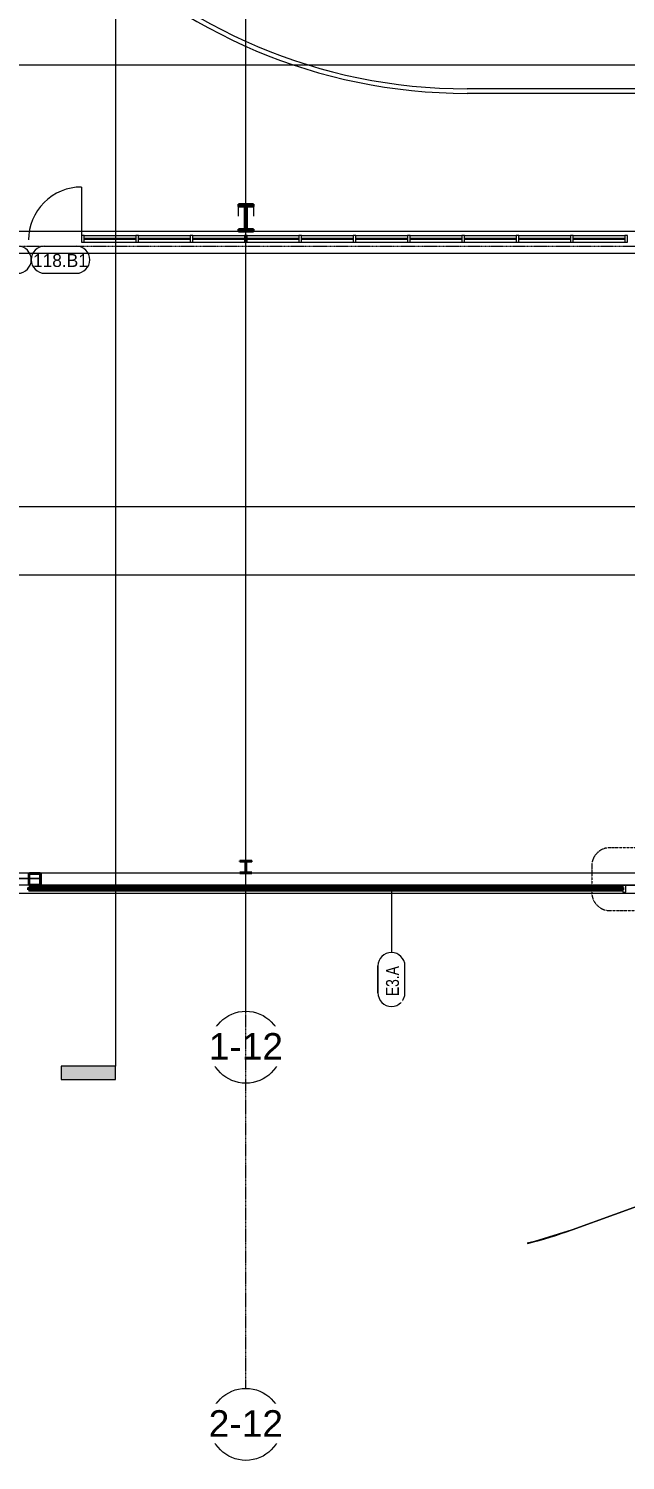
# Model space of a CAD drawing. Header units: inches. Extents: x 21592 to 24810, y -23179 to -20467.
# Drawn here: x 22941 to 23339, y -23179 to -22224 of the extents above; entities that cross this region are included whole.
import ezdxf

# ---------------------------------------------------------------- set-up
doc = ezdxf.new("R2010")
doc.units = ezdxf.units.IN
doc.header["$MEASUREMENT"] = 0
doc.linetypes.add('Dash Dot 3_16_', pattern=[0.3125, 0.1875, -0.0625, 0, -0.0625])
doc.linetypes.add('Grid Line 1_2_', pattern=[0.875, 0.5, -0.125, 0.125, -0.125])
for name, color, linetype, lineweight in [('A-ANNO-SYMB', 150, 'Continuous', 9), ('A-DOOR', 31, 'Continuous', 13), ('A-DOOR-IDEN', 31, 'Continuous', 9), ('A-FLOR', 192, 'Continuous', 13), ('A-FLOR-HRAL', 11, 'Continuous', 9), ('A-GLAZ-CURT', 52, 'Continuous', 9), ('A-GLAZ-CWMG', 51, 'Continuous', 9), ('A-WALL', 113, 'Continuous', 13), ('A-WALL-IDEN', 211, 'Continuous', 9), ('A-WALL-PATT', 111, 'Continuous', 50), ('C-TOPO', 7, 'Continuous', 9), ('Conc', 7, 'Continuous', 20), ('G-ANNO-SYMB', 111, 'Continuous', 9), ('L-SITE-WALL', 31, 'Continuous', 13), ('S-BEAM', 12, 'Continuous', 9), ('S-COLS', 52, 'Continuous', 9), ('S-GRID', 1, 'Continuous', 9), ('S-GRID-IDEN', 1, 'Continuous', 9)]:
    doc.layers.add(name, color=color, linetype=linetype, lineweight=lineweight)
doc.styles.add('Arial', font='arial.ttf', dxfattribs={"height": 17.703593})
doc.styles.add('Century Gothic', font='GOTHIC.TTF', dxfattribs={"height": 8.622671})
doc.styles.add('Century Gothic_1', font='GOTHIC.TTF', dxfattribs={"width": 0.8, "height": 8.622671})
pattern_1 = [(225, (23085.89, -22360.053), (9.503515, -9.503515), []), (225, (23085.89, -22374.453), (9.503515, -9.503515), [])]

# ---------------------------------------------------------------- blocks, each defined once
blk = doc.blocks.new('Struct_Xcel_Sports Complex_rvt-1-Enlarged First Floor Plan _West_')
at = {"layer": 'A-FLOR', "color": 10}
for p, q in [((22941.27, -22790.8), (22810.7, -22790.8)), ((22948.92, -22790.8), (22941.61, -22790.8)), ((22949.77, -22790.8), (22949.27, -22790.8))]:
    blk.add_line(p, q, dxfattribs=at)
at = {"layer": 'L-SITE-WALL', "color": 10}
for p, q in [((22810.7, -22790.8), (22941.27, -22790.8)), ((22941.61, -22790.8), (22948.92, -22790.8)), ((22949.27, -22790.8), (22949.77, -22790.8)), ((23337.08, -22798.8), (22941.04, -22798.8))]:
    blk.add_line(p, q, dxfattribs=at)
blk = doc.blocks.new('W-Wide Flange-Column - B2_E-1389165-Enlarged First Floor Plan _West_')
at = {"layer": 'S-COLS'}
h = blk.add_hatch(dxfattribs=at)
h.set_pattern_fill('FP_1', color=256, style=0, pattern_type=2)
h.set_pattern_definition([(225, (23085.89, -22783.178), (9.503515, -9.503515), []), (225, (23085.89, -22797.578), (9.503515, -9.503515), [])])
h.paths.add_polyline_path([(-4, 4.13), (-4, 3.69), (-0.84, 3.69), (-0.35, 3.49), (-0.14, 3), (-0.14, -3), (-0.35, -3.49), (-0.84, -3.69), (-4, -3.69), (-4, -4.12), (4, -4.12), (4, -3.69), (0.84, -3.69), (0.35, -3.49), (0.14, -3), (0.14, 3), (0.35, 3.49), (0.84, 3.69), (4, 3.69), (4, 4.13)], flags=0)
at = {"layer": 'S-COLS', "lineweight": 30}
for p, q in [((4, 4.13), (-4, 4.13)), ((-4, 4.13), (-4, 3.69)), ((-4, 3.69), (-0.84, 3.69)), ((-0.14, 3), (-0.14, -3)), ((0.14, -3), (0.14, 3)), ((0.84, 3.69), (4, 3.69)), ((4, 3.69), (4, 4.13)), ((-0.84, -3.69), (-4, -3.69)), ((-4, -3.69), (-4, -4.12)), ((-4, -4.12), (4, -4.12)), ((4, -3.69), (0.84, -3.69)), ((4, -4.12), (4, -3.69))]:
    blk.add_line(p, q, dxfattribs=at)
for centre, start, end in [((-0.84, 3), 0, 90), ((0.84, 3), 90, 180), ((-0.84, -3), 270, 0), ((0.84, -3), 180, 270)]:
    blk.add_arc(centre, 0.691, start, end, dxfattribs=at)
blk = doc.blocks.new('Rectangular Mullion - Profile_Polycarbonate_Lower-1275842-Enlarged First Floor Plan _West_')
at = {"layer": 'A-GLAZ-CWMG'}
for p, q in [((22944.89, -22796.55), (23333.21, -22796.55)), ((22944.89, -22798.48), (22944.89, -22796.91)), ((22944.89, -22796.91), (23333.21, -22796.91)), ((22944.89, -22798.55), (22944.89, -22798.48)), ((22944.89, -22798.68), (22944.89, -22798.55)), ((22944.89, -22798.55), (23333.21, -22798.55)), ((22944.89, -22798.68), (23333.21, -22798.68)), ((23333.21, -22796.91), (23333.21, -22798.48)), ((23333.21, -22798.48), (23333.21, -22798.55)), ((23333.21, -22798.55), (23333.21, -22798.68))]:
    blk.add_line(p, q, dxfattribs=at)
blk = doc.blocks.new('Rectangular Mullion - Profile_Polycarbonate_Upper and left-1184084-Enlarged First Floor Plan _West_')
at = {"layer": 'A-GLAZ-CWMG', "lineweight": 20}
for p, q in [((-3.622, 1.141125), (0, 1.141125)), ((-3.622, 0.787125), (-3.622, 1.141125)), ((-3.372, 0.787125), (-3.622, 0.787125)), ((-0.0625, 1.078625), (-3.5595, 1.078625)), ((-3.5595, 1.078625), (-3.5595, 0.849625)), ((-3.5595, 0.849625), (-3.372, 0.849625)), ((-3.372, 0.849625), (-3.372, 0.787125)), ((-0.0625, -0.922375), (-0.0625, 1.078625)), ((0, 1.141125), (0, -0.984875)), ((-2.834, -0.984875), (-2.834, -0.859875)), ((-2.834, -0.859875), (-2.7715, -0.859875)), ((0, -0.984875), (-2.834, -0.984875)), ((-2.7715, -0.859875), (-2.7715, -0.922375)), ((-2.7715, -0.922375), (-0.0625, -0.922375))]:
    blk.add_line(p, q, dxfattribs=at)
blk = doc.blocks.new('Rectangular Mullion - Profile_Polycarbonate_right-1184085-Enlarged First Floor Plan _West_')
at = {"layer": 'A-GLAZ-CWMG', "lineweight": 20}
for p, q in [((0, 1.141125), (-3.622, 1.141125)), ((-3.622, 1.141125), (-3.622, 0.787125)), ((-3.622, 0.787125), (-3.372, 0.787125)), ((-3.5595, 0.849625), (-3.5595, 1.078625)), ((-3.5595, 1.078625), (-0.0625, 1.078625)), ((-3.372, 0.849625), (-3.5595, 0.849625)), ((-3.372, 0.787125), (-3.372, 0.849625)), ((-0.0625, 1.078625), (-0.0625, -0.922375)), ((0, -0.984875), (0, 1.141125)), ((-2.7715, -0.859875), (-2.834, -0.859875)), ((-2.834, -0.859875), (-2.834, -0.984875)), ((-2.834, -0.984875), (0, -0.984875)), ((-2.7715, -0.922375), (-2.7715, -0.859875)), ((-0.0625, -0.922375), (-2.7715, -0.922375))]:
    blk.add_line(p, q, dxfattribs=at)
blk = doc.blocks.new('Top Rail Type - Top Rail_Internal_-939601-Enlarged First Floor Plan _West_')
at = {"layer": 'A-FLOR-HRAL'}
for p, q in [((24243.39, -22264.53), (23233.26, -22264.53)), ((24243.39, -22267.58), (23233.26, -22267.58))]:
    blk.add_line(p, q, dxfattribs=at)
for radius in [361.52, 358.48]:
    blk.add_arc((23233.26, -21906.05), radius, 180, 270, dxfattribs=at)
blk = doc.blocks.new('columns and girder2 - one-V18-Enlarged First Floor Plan _West_')
at = {"layer": 'S-BEAM'}
h = blk.add_hatch(dxfattribs=at)
h.set_pattern_fill('FP_23', color=256, style=0, pattern_type=2)
h.set_pattern_definition(pattern_1)
h.paths.add_polyline_path([(-5, -0.5), (-5, -2), (5, -2), (5, -0.5)], flags=0)
h.paths.add_polyline_path([(-5, -17.03), (-5, -18.55), (5, -18.55), (5, -17.03)], flags=0)
h.paths.add_polyline_path([(5, -1204.89), (-5, -1204.89), (-5, -1206.4), (5, -1206.4)], flags=0)
h.paths.add_polyline_path([(5, -1224.25), (-5, -1224.25), (-5, -1225), (5, -1225)], flags=0)
h = blk.add_hatch(dxfattribs=at)
h.set_pattern_fill('FP_23', color=256, style=0, pattern_type=2)
h.set_pattern_definition(pattern_1)
h.paths.add_polyline_path([(0.62, -2), (-0.63, -2), (-0.63, -17.03), (0.62, -17.03)], flags=0)
h.paths.add_polyline_path([(-0.63, -1206.4), (-0.63, -1224.25), (0.62, -1224.25), (0.62, -1206.4)], flags=0)
at = {"layer": 'S-BEAM', "lineweight": 30}
for p, q in [((5, -0.5), (-5, -0.5)), ((-5, -0.5), (-5, -2)), ((-5, -2), (5, -2)), ((0.62, -2), (-0.63, -2)), ((-0.63, -2), (-0.63, -17.03)), ((0.62, -17.03), (0.62, -2)), ((5, -2), (5, -0.5)), ((5, -17.03), (-5, -17.03)), ((-5, -17.03), (-5, -18.55)), ((-5, -18.55), (5, -18.55)), ((-0.63, -17.03), (0.62, -17.03)), ((5, -18.55), (5, -17.03))]:
    blk.add_line(p, q, dxfattribs=at)
at = {"layer": 'S-BEAM'}
for p, q in [((-5, -17.03), (-5, -10.69)), ((5, -10.69), (5, -17.03))]:
    blk.add_line(p, q, dxfattribs=at)
blk = doc.blocks.new('Rectangular Mullion - Exterior 2_ x 4_5_-1142353-Enlarged First Floor Plan _West_')
at = {"layer": 'A-GLAZ-CWMG', "lineweight": 20}
for p, q in [((0, 1.5), (-2, 1.5)), ((-2, 1.5), (-2, -3)), ((0, -3), (0, 1.5)), ((-2, -3), (0, -3))]:
    blk.add_line(p, q, dxfattribs=at)
blk = doc.blocks.new('System Panel - Interior Glazing-1220293-Enlarged First Floor Plan _West_')
at = {"layer": 'A-GLAZ-CURT', "lineweight": 13}
for p, q in [((17.21875, -0.5625), (-17.21875, -0.5625)), ((-17.21875, -0.5625), (-17.21875, -0.9375)), ((-17.21875, -0.9375), (17.21875, -0.9375)), ((17.21875, -0.9375), (17.21875, -0.5625))]:
    blk.add_line(p, q, dxfattribs=at)
blk = doc.blocks.new('Door_Single_Storefront - one-1371405-Enlarged First Floor Plan _West_')
at = {"layer": 'A-DOOR'}
blk.add_line((-17.65625, -35.3125), (-17.65625, 0), dxfattribs=at)
blk.add_arc((-17.65625, 0), 35.3125, 270, 0, dxfattribs=at)
blk = doc.blocks.new('Rectangular Mullion - Interior 1_75_ x 4_5_-V22-Enlarged First Floor Plan _West_')
at = {"layer": 'A-GLAZ-CWMG'}
for p, q in [((24172.39, -22362.3), (24206.83, -22362.3)), ((24172.39, -22366.8), (24206.83, -22366.8))]:
    blk.add_line(p, q, dxfattribs=at)
blk = doc.blocks.new('Rectangular Mullion - Interior 1_75_ x 4_5_-1305206-Enlarged First Floor Plan _West_')
at = {"layer": 'A-GLAZ-CWMG'}
for p, q in [((24136.2, -22362.3), (24170.64, -22362.3)), ((24136.2, -22366.8), (24170.64, -22366.8))]:
    blk.add_line(p, q, dxfattribs=at)
blk = doc.blocks.new('Rectangular Mullion - Interior 1_75_ x 4_5_-1220290-Enlarged First Floor Plan _West_')
at = {"layer": 'A-GLAZ-CWMG', "lineweight": 20}
for p, q in [((-0.875, 3), (0.875, 3)), ((-0.875, -1.5), (-0.875, 3)), ((0.875, 3), (0.875, -1.5)), ((0.875, -1.5), (-0.875, -1.5))]:
    blk.add_line(p, q, dxfattribs=at)
blk = doc.blocks.new('Girt_C - 8_D-1405511-Enlarged First Floor Plan _West_')
at = {"layer": 'S-BEAM'}
for p, q in [((23081.89, -22787.3), (22949.77, -22787.3)), ((22949.77, -22787.49), (22949.77, -22787.3)), ((22949.77, -22795.12), (22949.77, -22787.49)), ((22949.77, -22795.3), (22949.77, -22795.12)), ((23371.39, -22787.3), (23089.89, -22787.3)), ((22949.77, -22795.3), (23375.52, -22795.3))]:
    blk.add_line(p, q, dxfattribs=at)
blk = doc.blocks.new('Grid - Grid Head - Circle-14747-Enlarged First Floor Plan _West_')
at = {"layer": 'S-GRID-IDEN'}
blk.add_circle((0, 0), 0.25, dxfattribs=at)
blk = doc.blocks.new('Section - 3_32_ x 3_8_-18514-Enlarged First Floor Plan _West_')
at = {"layer": 'G-ANNO-SYMB'}
blk.add_hatch(color=256, dxfattribs=at).paths.add_polyline_path([(0, 0.375), (0, 0), (-0.09375, 0), (-0.09375, 0.375)], flags=0)
for p, q in [((0, 0.375), (-0.09375, 0.375)), ((-0.09375, 0.375), (-0.09375, 0)), ((0, 0), (0, 0.375)), ((-0.09375, 0), (0, 0))]:
    blk.add_line(p, q, dxfattribs=at)
blk = doc.blocks.new('Door Tag - Door Tag-4658-Enlarged First Floor Plan _West_')
at = {"layer": 'A-DOOR-IDEN', "color": 153}
for p, q in [((-0.109375, 0.09375), (0.109375, 0.09375)), ((-0.109375, -0.09375), (0.109375, -0.09375))]:
    blk.add_line(p, q, dxfattribs=at)
for centre, start, end in [((-0.109375, 0), 90, 270), ((0.109375, 0), 270, 90)]:
    blk.add_arc(centre, 0.09375, start, end, dxfattribs=at)
blk = doc.blocks.new('Wall Tag - 1_4_-1369832-Enlarged First Floor Plan _West_')
at = {"layer": 'A-WALL-IDEN', "color": 153}
for p, q in [((-0.0822, 0.0968), (0.1053, 0.0968)), ((0.1053, 0.0968), (-0.0822, 0.0968)), ((-0.0822, -0.0907), (0.1053, -0.0907)), ((-0.0822, -0.0907), (0.1053, -0.0907))]:
    blk.add_line(p, q, dxfattribs=at)
for centre, start, end in [((-0.0822, 0.0031), 90, 270), ((-0.0822, 0.0031), 90, 270), ((0.1053, 0.0031), 270, 90), ((0.1053, 0.0031), 270, 90)]:
    blk.add_arc(centre, 0.0937, start, end, dxfattribs=at)

msp = doc.modelspace()

# ---------------------------------------------------------------- hatches: boundary and pattern name
at = {"layer": 'A-WALL-PATT', "lineweight": 9, "transparency": 33554649}
msp.add_hatch(color=256, dxfattribs=at).paths.add_polyline_path([(23274.57309, -22798.48034), (23336.76523, -22798.48034), (23336.76523, -22796.90554), (22941.32773, -22796.90554), (22941.32773, -22798.48034), (23126.33709, -22798.48034)], flags=0)
at = {"layer": 'S-COLS'}
h = msp.add_hatch(dxfattribs=at)
h.set_pattern_fill('FP_6', color=256, style=0, pattern_type=2)
h.set_pattern_definition([(45, (0, 0), (-9.503515, 9.503515), []), (45, (0, 14.4), (-9.503515, 9.503515), [])])
h.paths.add_polyline_path([(22948.56723, -22795.30281), (22949.06079, -22795.09837), (22949.26523, -22794.60481), (22949.26523, -22788.00081), (22949.06079, -22787.50725), (22948.56723, -22787.30281), (22941.96323, -22787.30281), (22941.46966, -22787.50725), (22941.26523, -22788.00081), (22941.26523, -22794.60481), (22941.46966, -22795.09837), (22941.96323, -22795.30281)], flags=0)
h.paths.add_polyline_path([(22941.96323, -22794.95381), (22941.71645, -22794.85159), (22941.61423, -22794.60481), (22941.61423, -22788.00081), (22941.71645, -22787.75403), (22941.96323, -22787.65181), (22948.56723, -22787.65181), (22948.81401, -22787.75403), (22948.91623, -22788.00081), (22948.91623, -22794.60481), (22948.81401, -22794.85159), (22948.56723, -22794.95381)], flags=0)

# ---------------------------------------------------------------- linework, layer by layer
at = {"layer": 'A-ANNO-SYMB', "linetype": 'Dash Dot 3_16_'}
for p, q in [((23385.16912, -22770.32754), (23328.35335, -22770.32754)), ((23316.35335, -22782.32754), (23316.35335, -22800.2048)), ((23328.35335, -22812.2048), (23385.16912, -22812.2048))]:
    msp.add_line(p, q, dxfattribs=at)
for centre, start, end in [((23328.35335, -22782.32754), 90, 180), ((23328.35335, -22800.2048), 180, 270)]:
    msp.add_arc(centre, 12, start, end, dxfattribs=at)
at = {"layer": 'A-WALL', "lineweight": 50}
for p, q in [((23336.76523, -22796.90554), (22941.32773, -22796.90554)), ((22941.32773, -22796.90554), (22941.32773, -22798.48034)), ((22941.32773, -22798.48034), (23336.76523, -22798.48034)), ((23336.76523, -22798.48034), (23336.76523, -22796.90554))]:
    msp.add_line(p, q, dxfattribs=at)
at = {"layer": 'A-WALL-IDEN', "color": 153}
msp.add_line((23182.88785, -22797.69294), (23182.88785, -22840.08826), dxfattribs=at)
at = {"layer": 'C-TOPO'}
for p, q in [((23303.21338, -23024.99268), (23607.32373, -22914.30615)), ((23607.32373, -22914.30615), (23303.21338, -23024.99268)), ((23273.36197, -23033.94779), (23278.25391, -23032.86328)), ((23278.25391, -23032.86328), (23273.36197, -23033.94779)), ((23278.25391, -23032.86328), (23303.21338, -23024.99268)), ((23303.21338, -23024.99268), (23278.25391, -23032.86328))]:
    msp.add_line(p, q, dxfattribs=at)
at = {"layer": 'Conc'}
msp.add_line((23303.21376, -23024.99334), (23607.32431, -22914.30615), dxfattribs=at)
msp.add_arc((23200.60772, -22743.08555), 300, 284.12851959, 290, dxfattribs=at)
at = {"layer": 'G-ANNO-SYMB'}
for p, q in [((22998.96338, -21010.08493), (22998.96338, -22915.84748)), ((24577.98286, -22248.83309), (22003.89418, -22248.83309)), ((24581.52474, -22374.35697), (21997.29287, -22374.35697)), ((24577.89246, -22588.63029), (21993.6606, -22588.63029))]:
    msp.add_line(p, q, dxfattribs=at)
at = {"layer": 'L-SITE-WALL'}
for p, q in [((24312.22509, -22800.80281), (22652.40428, -22800.80281)), ((22941.04209, -22798.80281), (23337.07773, -22798.80281))]:
    msp.add_line(p, q, dxfattribs=at)
at = {"layer": 'S-COLS', "lineweight": 30}
for p, q in [((22941.26523, -22788.00081), (22941.26523, -22794.60481)), ((22941.61423, -22794.60481), (22941.61423, -22788.00081)), ((22948.56723, -22787.30281), (22941.96323, -22787.30281)), ((22941.96323, -22787.65181), (22948.56723, -22787.65181)), ((22948.56723, -22794.95381), (22941.96323, -22794.95381)), ((22948.91623, -22788.00081), (22948.91623, -22794.60481)), ((22949.26523, -22794.60481), (22949.26523, -22788.00081)), ((22941.96323, -22795.30281), (22948.56723, -22795.30281))]:
    msp.add_line(p, q, dxfattribs=at)
for centre, radius, start, end in [((22941.96323, -22788.00081), 0.698, 90, 180), ((22941.96323, -22794.60481), 0.698, 180, 270), ((22941.96323, -22788.00081), 0.349, 90, 180), ((22941.96323, -22794.60481), 0.349, 180, 270), ((22948.56723, -22788.00081), 0.698, 0, 90), ((22948.56723, -22788.00081), 0.349, 0, 90), ((22948.56723, -22794.60481), 0.698, 270, 0), ((22948.56723, -22794.60481), 0.349, 270, 0)]:
    msp.add_arc(centre, radius, start, end, dxfattribs=at)
at = {"layer": 'S-GRID', "linetype": 'Grid Line 1_2_'}
for p, q in [((23085.89023, -22879.30281), (23085.89023, -20713.12653)), ((24588.97484, -22359.55281), (22653.5125, -22359.55281)), ((24742.78907, -22359.55281), (22737.5125, -22359.55281)), ((24694.78907, -22369.55281), (22737.5125, -22369.55281)), ((24479.10753, -22543.05281), (21657.56096, -22543.05281)), ((24588.97484, -22543.05281), (21790.20666, -22543.05281)), ((24479.10753, -22787.30281), (21657.56096, -22787.30281)), ((24588.97484, -22787.30281), (21790.20666, -22787.30281)), ((24431.10753, -22795.30281), (21705.56096, -22795.30281)), ((24540.97484, -22795.30281), (21852.86259, -22795.30281))]:
    msp.add_line(p, q, dxfattribs=at)

# ---------------------------------------------------------------- block references
at = {"lineweight": 5}
msp.add_blockref('Struct_Xcel_Sports Complex_rvt-1-Enlarged First Floor Plan _West_', (0, 0), dxfattribs=at)
at = {"layer": 'A-DOOR', "rotation": 180}
msp.add_blockref('Door_Single_Storefront - one-1371405-Enlarged First Floor Plan _West_', (22958.79648, -22365.30281), dxfattribs=at)
at = {"layer": 'A-DOOR-IDEN', "color": 153, "xscale": 95.99999999999994, "yscale": 95.99999999999994, "zscale": 95.99999999999994}
for p in [(22923.4649, -22378.4872), (22962.4349, -22378.4872)]:
    msp.add_blockref('Door Tag - Door Tag-4658-Enlarged First Floor Plan _West_', p, dxfattribs=at)
at = {"layer": 'A-FLOR-HRAL'}
msp.add_blockref('Top Rail Type - Top Rail_Internal_-939601-Enlarged First Floor Plan _West_', (0, 0), dxfattribs=at)
at = {"layer": 'A-GLAZ-CURT', "rotation": 180}
for p in [(22995.42148, -22365.30281), (23031.60898, -22365.30281), (23067.79648, -22365.30281), (23103.98398, -22365.30281), (23140.17148, -22365.30281), (23176.35898, -22365.30281), (23212.54648, -22365.30281), (23248.73398, -22365.30281), (23284.92148, -22365.30281), (23321.10898, -22365.30281)]:
    msp.add_blockref('System Panel - Interior Glazing-1220293-Enlarged First Floor Plan _West_', p, dxfattribs=at)
at = {"layer": 'A-GLAZ-CWMG', "extrusion": (0, 0, -1)}
for name, p in [('Rectangular Mullion - Interior 1_75_ x 4_5_-1220290-Enlarged First Floor Plan _West_', (-22977.32773, -22365.30281)), ('Rectangular Mullion - Interior 1_75_ x 4_5_-1220290-Enlarged First Floor Plan _West_', (-23013.51523, -22365.30281)), ('Rectangular Mullion - Interior 1_75_ x 4_5_-1220290-Enlarged First Floor Plan _West_', (-23049.70273, -22365.30281)), ('Rectangular Mullion - Interior 1_75_ x 4_5_-1220290-Enlarged First Floor Plan _West_', (-23085.89023, -22365.30281)), ('Rectangular Mullion - Interior 1_75_ x 4_5_-1220290-Enlarged First Floor Plan _West_', (-23122.07773, -22365.30281)), ('Rectangular Mullion - Interior 1_75_ x 4_5_-1220290-Enlarged First Floor Plan _West_', (-23158.26523, -22365.30281)), ('Rectangular Mullion - Interior 1_75_ x 4_5_-1220290-Enlarged First Floor Plan _West_', (-23194.45273, -22365.30281)), ('Rectangular Mullion - Interior 1_75_ x 4_5_-1220290-Enlarged First Floor Plan _West_', (-23230.64023, -22365.30281)), ('Rectangular Mullion - Interior 1_75_ x 4_5_-1220290-Enlarged First Floor Plan _West_', (-23266.82773, -22365.30281)), ('Rectangular Mullion - Interior 1_75_ x 4_5_-1220290-Enlarged First Floor Plan _West_', (-23303.01523, -22365.30281)), ('Rectangular Mullion - Interior 1_75_ x 4_5_-1220290-Enlarged First Floor Plan _West_', (-23339.20273, -22365.30281)), ('Rectangular Mullion - Profile_Polycarbonate_Upper and left-1184084-Enlarged First Floor Plan _West_', (-22941.26523, -22797.69294))]:
    msp.add_blockref(name, p, dxfattribs=at)
at = {"layer": 'A-GLAZ-CWMG'}
for name, p in [('Rectangular Mullion - Interior 1_75_ x 4_5_-1305206-Enlarged First Floor Plan _West_', (-1158, 0)), ('Rectangular Mullion - Interior 1_75_ x 4_5_-V22-Enlarged First Floor Plan _West_', (-1158, 0)), ('Rectangular Mullion - Interior 1_75_ x 4_5_-V22-Enlarged First Floor Plan _West_', (-1121.8125, 0)), ('Rectangular Mullion - Interior 1_75_ x 4_5_-V22-Enlarged First Floor Plan _West_', (-1085.625, 0)), ('Rectangular Mullion - Interior 1_75_ x 4_5_-V22-Enlarged First Floor Plan _West_', (-1049.4375, 0)), ('Rectangular Mullion - Interior 1_75_ x 4_5_-V22-Enlarged First Floor Plan _West_', (-1013.25, 0)), ('Rectangular Mullion - Interior 1_75_ x 4_5_-V22-Enlarged First Floor Plan _West_', (-977.0625, 0)), ('Rectangular Mullion - Interior 1_75_ x 4_5_-V22-Enlarged First Floor Plan _West_', (-940.875, 0)), ('Rectangular Mullion - Interior 1_75_ x 4_5_-V22-Enlarged First Floor Plan _West_', (-904.6875, 0)), ('Rectangular Mullion - Interior 1_75_ x 4_5_-V22-Enlarged First Floor Plan _West_', (-868.5, 0)), ('Rectangular Mullion - Profile_Polycarbonate_Lower-1275842-Enlarged First Floor Plan _West_', (0, 0)), ('Rectangular Mullion - Profile_Polycarbonate_right-1184085-Enlarged First Floor Plan _West_', (23336.82773, -22797.69294))]:
    msp.add_blockref(name, p, dxfattribs=at)
at = {"layer": 'A-GLAZ-CWMG', "rotation": 180}
msp.add_blockref('Rectangular Mullion - Exterior 2_ x 4_5_-1142353-Enlarged First Floor Plan _West_', (23337.07773, -22798.42781), dxfattribs=at)
at = {"layer": 'A-WALL-IDEN', "color": 153, "xscale": 95.99999999999994, "yscale": 95.99999999999994, "zscale": 95.99999999999994, "rotation": 89.99999999999991}
msp.add_blockref('Wall Tag - 1_4_-1369832-Enlarged First Floor Plan _West_', (23183.18156, -22859.19294), dxfattribs=at)
at = {"layer": 'G-ANNO-SYMB', "xscale": 95.99999999999994, "yscale": 95.99999999999994, "zscale": 95.99999999999994, "rotation": 89.99999999999947}
msp.add_blockref('Section - 3_32_ x 3_8_-18514-Enlarged First Floor Plan _West_', (22998.96338, -22915.84748), dxfattribs=at)
at = {"layer": 'S-BEAM', "rotation": 180}
msp.add_blockref('columns and girder2 - one-V18-Enlarged First Floor Plan _West_', (23085.89023, -22360.05281), dxfattribs=at)
at = {"layer": 'S-BEAM'}
msp.add_blockref('Girt_C - 8_D-1405511-Enlarged First Floor Plan _West_', (0, 0), dxfattribs=at)
at = {"layer": 'S-COLS', "rotation": 180}
msp.add_blockref('W-Wide Flange-Column - B2_E-1389165-Enlarged First Floor Plan _West_', (23085.89023, -22783.17781), dxfattribs=at)
at = {"layer": 'S-GRID-IDEN', "xscale": 95.99999999999994, "yscale": 95.99999999999994, "zscale": 95.99999999999994}
for p in [(23085.89023, -22903.30281), (23085.89023, -23154.6211)]:
    msp.add_blockref('Grid - Grid Head - Circle-14747-Enlarged First Floor Plan _West_', p, dxfattribs=at)

# ---------------------------------------------------------------- texts
at = {"layer": 'A-DOOR-IDEN', "insert": (22962.39358, -22374.65589), "char_height": 8.622671, "width": 43.524, "attachment_point": 2, "line_spacing_factor": 0.984117, "style": 'Century Gothic'}
msp.add_mtext('118.B1', dxfattribs=at)

# ---------------------------------------------------------------- next in the draw order: texts
at = {"layer": 'A-WALL-IDEN', "insert": (23179.24723, -22859.2218), "char_height": 8.622671, "width": 23.76, "attachment_point": 2, "rotation": 90, "line_spacing_factor": 0.984117, "style": 'Century Gothic_1', "bg_fill": 3, "box_fill_scale": 1.25, "bg_fill_color": 0, "bg_fill_transparency": 0}
msp.add_mtext('E3.A', dxfattribs=at)
at = {"layer": 'S-GRID-IDEN', "char_height": 17.703593, "width": 58.968, "attachment_point": 2, "line_spacing_factor": 0.938532, "style": 'Arial', "bg_fill": 3, "box_fill_scale": 1.25, "bg_fill_color": 0, "bg_fill_transparency": 0}
for s, insert in [('1-12', (23085.88561, -22893.86594)), ('2-12', (23085.88561, -23145.18424))]:
    msp.add_mtext(s, dxfattribs=dict(at, insert=insert))

# ---------------------------------------------------------------- next in the draw order: linework, layer by layer
at = {"layer": 'S-GRID', "linetype": 'Grid Line 1_2_'}
msp.add_line((23085.89023, -23130.6211), (23085.89023, -20902.42781), dxfattribs=at)

doc.saveas('drawing.dxf')
